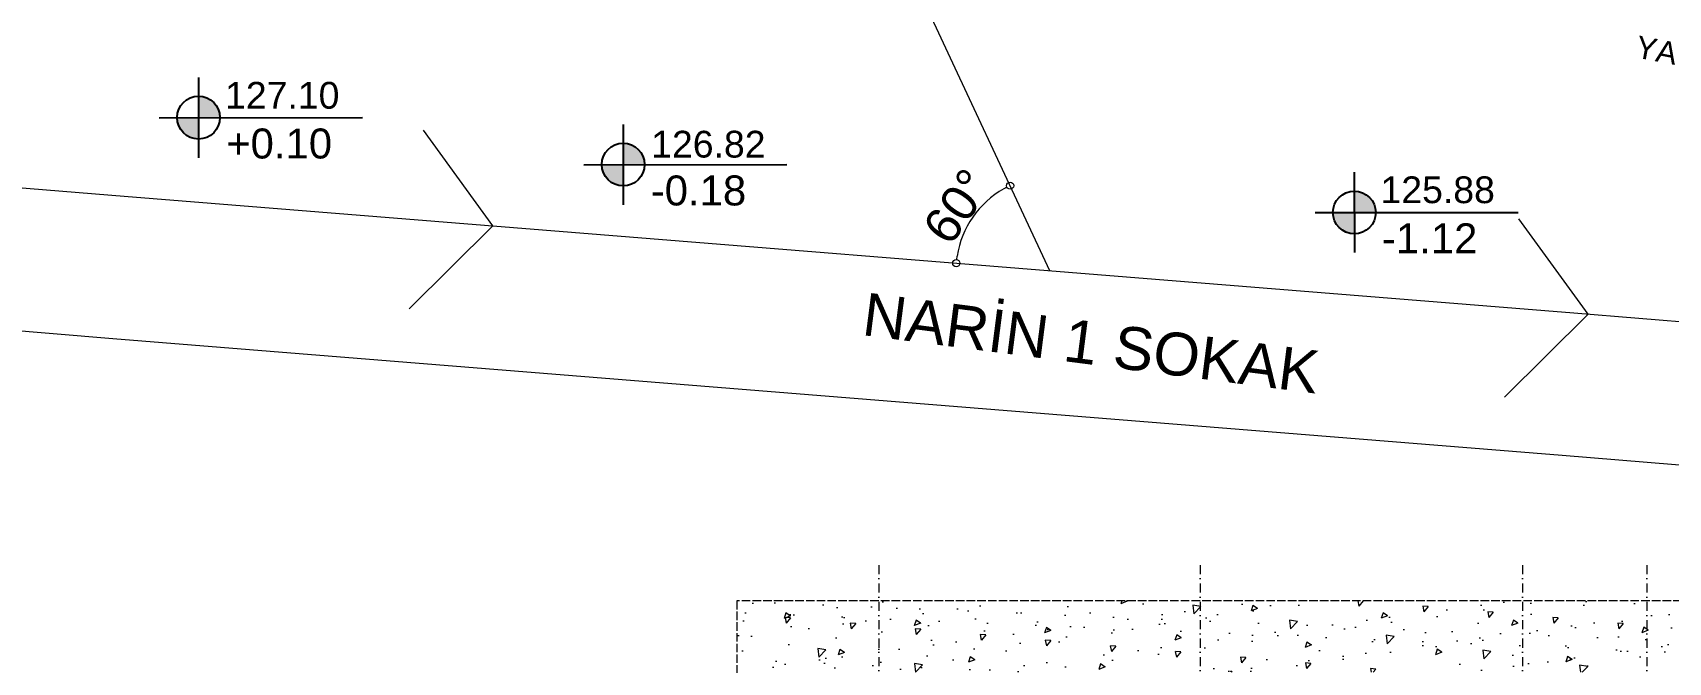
# Model space of a CAD drawing. Header units: millimetres. Extents: x 14753 to 45183, y 5640 to 19518.
# Drawn here: x 16420 to 16993, y 16053 to 16274 of the extents above; entities that cross this region are included whole.
import ezdxf

# ---------------------------------------------------------------- set-up
doc = ezdxf.new("R2010")
doc.units = ezdxf.units.MM
doc.linetypes.add('ACAD_ISO02W100', pattern=[15, 12, -3])
doc.linetypes.add('DASHDOT', pattern=[25.4, 12.7, -6.35, 0, -6.35])
for name, color, linetype, lineweight in [('DETAY', 171, 'Continuous', 0), ('k aks', 44, 'DASHDOT', 18), ('k ic olcu', 254, 'Continuous', 18), ('k tarama', 252, 'Continuous', 9), ('kesiklii çizgi', 244, 'ACAD_ISO02W100', 5), ('NKOT', 1, 'Continuous', 0), ('PARSEL_NO', 1, 'Continuous', 0), ('YAZI_PARSEL_NO', 13, 'Continuous', 0)]:
    doc.layers.add(name, color=color, linetype=linetype, lineweight=lineweight)
doc.layers.add('KADAS', color=1, linetype='Continuous')
doc.styles.get("Standard").update_dxf_attribs({"font": 'arial.ttf'})
doc.styles.add('TXT', font='arial.ttf')
doc.dimstyles.new('Copy of VAZİYET', dxfattribs={"dimtxt": 50, "dimasz": 10, "dimexe": 1.25, "dimexo": 0.625, "dimgap": 1, "dimtad": 1, "dimdec": 0, "dimtxsty": 'TXT', "dimblk": 'DOTBLANK', "dimcen": 10, "dimadec": 0, "dimazin": 0, "dimtfac": 1, "dimtdec": 0, "dimtmove": 0, "dimatfit": 3, "dimldrblk": 'DOTBLANK', "dimfxl": 1, "dimarcsym": 0})

# ---------------------------------------------------------------- blocks, each defined once
blk = doc.blocks.new('GHFJ')
at = {"layer": 'KADAS', "ltscale": 50}
h = blk.add_hatch(color=6, dxfattribs=at)
h.dxf.hatch_style = 1
h.paths.add_polyline_path([(253583.5, 29982), (253613.5, 29982, 0.414936), (253583.5, 30012.1)])
h = blk.add_hatch(color=6, dxfattribs=at)
h.dxf.hatch_style = 1
h.paths.add_polyline_path([(253553.5, 29982.1, 0.414001), (253583.5, 29952.1), (253583.5, 29982)])
at = {"layer": 'KADAS', "color": 6, "ltscale": 50}
for p, q in [((253583.5, 30038.4), (253583.5, 29925.8)), ((253528.5, 29982.1), (253813, 29981.8))]:
    blk.add_line(p, q, dxfattribs=at)
blk.add_circle((253583.5, 29982.1), 30, dxfattribs=at)
blk = doc.blocks.new('a blok b-b kesit')
at = {"layer": 'k tarama'}
h = blk.add_hatch(dxfattribs=at)
h.set_pattern_fill('AR-CONC', color=256, scale=0.5)
h.paths.add_polyline_path([(392289, 4551718.9), (392168, 4551718.9), (392168, 4551590.9), (392191, 4551590.9), (392191, 4551474.9), (390913, 4551474.9), (390913, 4551590.9), (390936, 4551590.9), (390936, 4551782.9), (390815, 4551782.9), (390815, 4551374.9), (392289, 4551374.9)])
h.paths.add_polyline_path([(390701.4, 4551662.7), (390986, 4551662.7), (390986, 4551704.4), (390701.4, 4551704.4)])
h.paths.add_polyline_path([(390862.8, 4551525.8), (390932.7, 4551525.8), (390932.7, 4551555.6), (390862.8, 4551555.6)], flags=16)
h.paths.add_polyline_path([(390711.4, 4551497), (390904, 4551497), (390904, 4551527.5), (390711.4, 4551527.5)])
h.paths.add_polyline_path([(390862.8, 4551585.8), (390932.7, 4551585.8), (390932.7, 4551615.6), (390862.8, 4551615.6)], flags=16)
h.paths.add_polyline_path([(390796.2, 4551777.3), (390916, 4551777.3), (390916, 4551807.9), (390796.2, 4551807.9)])
h.paths.add_polyline_path([(390716.3, 4551555.9), (390914, 4551555.9), (390914, 4551592.6), (390716.3, 4551592.6)])
h.paths.add_polyline_path([(392174.4, 4551652.7), (392414.2, 4551652.7), (392414.2, 4551694.4), (392174.4, 4551694.4)])
h.paths.add_polyline_path([(392203.2, 4551525.8), (392273.1, 4551525.8), (392273.1, 4551555.6), (392203.2, 4551555.6)], flags=16)
h.paths.add_polyline_path([(392231.2, 4551497), (392423.7, 4551497), (392423.7, 4551527.5), (392231.2, 4551527.5)])
h.paths.add_polyline_path([(392203.2, 4551585.8), (392273.1, 4551585.8), (392273.1, 4551615.6), (392203.2, 4551615.6)], flags=16)
h.paths.add_polyline_path([(392221.1, 4551555.9), (392418.9, 4551555.9), (392418.9, 4551592.6), (392221.1, 4551592.6)])
at = {"layer": 'k aks'}
for p, q in [((391014, 4551324.6), (391014, 4552846.1)), ((391188, 4551324.6), (391188, 4552846.1)), ((391640, 4551324.6), (391640, 4552846.1)), ((392090, 4551324.6), (392090, 4552846.1))]:
    blk.add_line(p, q, dxfattribs=at)
at = {"layer": 'kesiklii çizgi'}
blk.add_lwpolyline([(390964, 4551782.9), (390815, 4551782.9), (390815, 4551374.9), (392289, 4551374.9), (392289, 4551718.9), (392140, 4551718.9)], dxfattribs=at)
blk = doc.blocks.new('_DOTBLANK')
at = {"color": 0, "linetype": 'ByBlock'}
blk.add_line((-0.5, 0), (-1, 0), dxfattribs=at)
blk.add_circle((0, 0), 0.5, dxfattribs=at)
blk = doc.blocks.new('*D869')
at = {"layer": 'Defpoints', "color": 0, "transparency": 16777216}
for p in [(360143.1, 4539665.2), (359089.5, 4539248.4), (360293.1, 4539236.6), (360386.4, 4539143.8), (361120.4, 4539084.6)]:
    blk.add_point(p, dxfattribs=at)
at = {"layer": 'DETAY', "color": 0, "lineweight": -2, "transparency": 16777216}
blk.add_arc((360386.4, 4539143.8), 131.6, 119.3684, 171.0306, dxfattribs=at)
at = {"layer": 'DETAY', "color": 0, "lineweight": -2, "transparency": 16777216, "xscale": 10, "yscale": 10, "zscale": 10}
for p, rotation in [((360330.7, 4539263), 27.19036022717366), ((360255.2, 4539154.4), 263.2086272900261)]:
    blk.add_blockref('_DOTBLANK', p, dxfattribs=dict(at, rotation=rotation))
at = {"layer": 'DETAY', "color": 0, "transparency": 16777216, "insert": (360256.5, 4539234), "char_height": 50, "attachment_point": 5, "rotation": 55.1995, "style": 'TXT'}
blk.add_mtext('60°', dxfattribs=at)
blk = doc.blocks.new('vaziyet1')
at = {"layer": 'DETAY'}
for p, q in [((360386.4, 4539143.8), (360143.1, 4539665.2)), ((359605.8, 4539206.8), (359508.8, 4539340.6)), ((358455, 4539299.8), (359089.5, 4539248.4)), ((359089.5, 4539248.4), (361120.4, 4539084.6)), ((359605.8, 4539206.8), (359488.5, 4539090.4)), ((361140.4, 4539082.9), (361043.4, 4539216.7)), ((358438.8, 4539100.5), (359073.4, 4539049.1)), ((361140.4, 4539082.9), (361023.1, 4538966.5)), ((361120.4, 4539084.6), (362344.5, 4538985.7)), ((359073.4, 4539049.1), (361104.3, 4538885.2)), ((361104.3, 4538885.2), (362328.3, 4538786.3))]:
    blk.add_line(p, q, dxfattribs=at)
at = {"layer": 'k ic olcu', "rotation": 180}
blk.add_blockref('a blok b-b kesit', (752236.7, 9090056.1), dxfattribs=at)
at = {"layer": 'KADAS', "rotation": 0.1238215090595924}
for p in [(105675.5, 4508828.3), (106270.4, 4508762.5), (107294.8, 4508695.4)]:
    blk.add_blockref('GHFJ', p, dxfattribs=at)
at = {"layer": 'NKOT'}
for s, p in [('127.10', (359230.8, 4539370.9, 12688)), ('126.82', (359827.8, 4539302.4, 12672.2)), ('125.88', (360849.6, 4539238.5, 12609.9))]:
    blk.add_text(s, height=37.5, dxfattribs=at).set_placement(p)
at = {"layer": 'NKOT', "lineweight": 0}
for s, p in [('+0.10', (359232.3, 4539301.1, 590.4)), ('-0.18', (359827.2, 4539235.3, 590.4)), ('-1.12', (360851.6, 4539168.2, 590.4))]:
    blk.add_text(s, height=42, dxfattribs=at).set_placement(p)
at = {"layer": 'PARSEL_NO'}
blk.add_text('NARİN 1 SOKAK', height=60, rotation=352.6433, dxfattribs=at).set_placement((360121.6, 4539053.9))
at = {"layer": 'YAZI_PARSEL_NO', "color": 255, "lineweight": 0}
blk.add_text('YAYA GİRİŞİ', height=31.13, rotation=349.0183, dxfattribs=at).set_placement((361205.1, 4539443.1))
at = {"layer": 'DETAY'}
dim = blk.add_angular_dim_2l(base=(360293.1, 4539236.6), line1=((360386.4, 4539143.8), (360143.1, 4539665.2)), line2=((359089.5, 4539248.4), (361120.4, 4539084.6)), dimstyle='Copy of VAZİYET', dxfattribs=at)
dim.commit()
dim.dimension.update_dxf_attribs({"geometry": '*D869', "text_midpoint": (360256.5, 4539234)})

msp = doc.modelspace()

# ---------------------------------------------------------------- block references
at = {"layer": 'k ic olcu', "xscale": 0.25, "yscale": 0.25, "zscale": 0.25}
msp.add_blockref('vaziyet1', (-73320.24, -1118595.62), dxfattribs=at)

doc.saveas('drawing.dxf')
